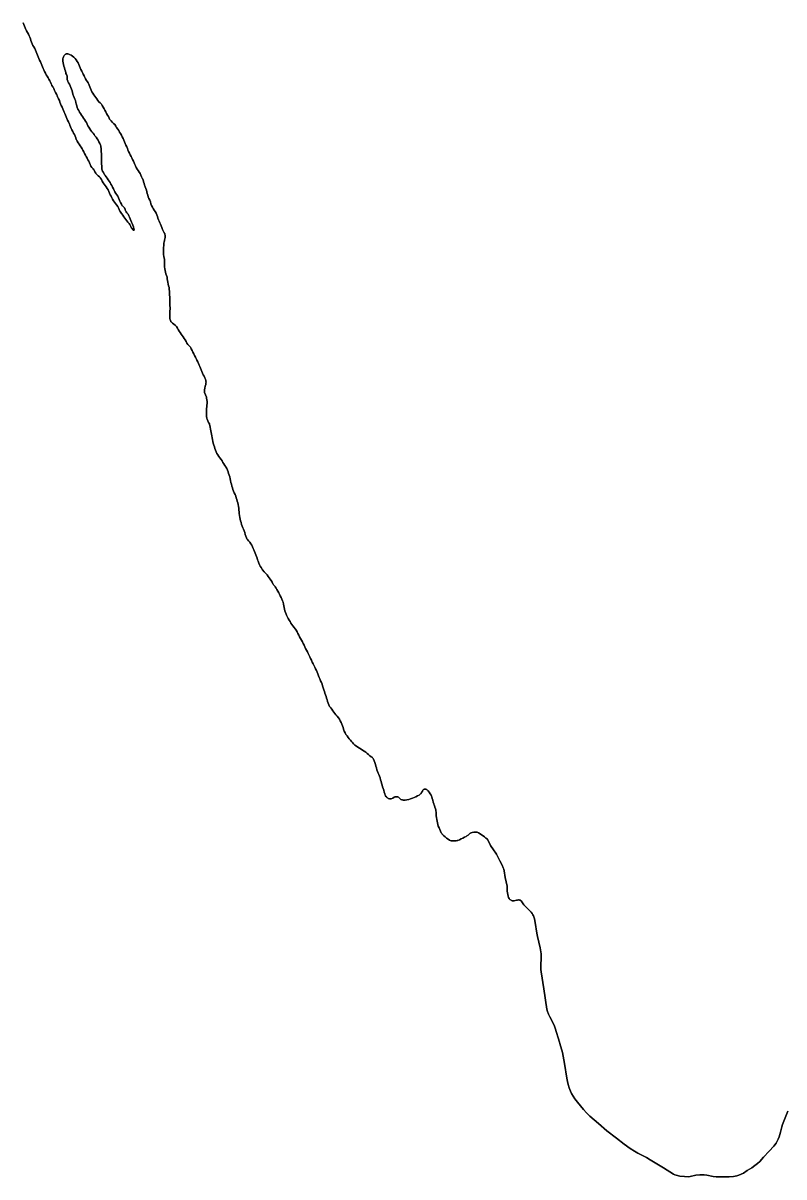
# Model space of a CAD drawing. Header units: inches. Extents: x 1341578 to 1502124, y 557203 to 748561.
# Drawn here: x 1419487 to 1421746, y 663646 to 667074 of the extents above; entities that cross this region are included whole.
import ezdxf

# ---------------------------------------------------------------- set-up
doc = ezdxf.new("R2010")
doc.units = ezdxf.units.IN
doc.header["$MEASUREMENT"] = 0
doc.layers.add('Zipcode', color=7, linetype='Continuous')

msp = doc.modelspace()

# ---------------------------------------------------------------- linework, layer by layer
at = {"layer": 'Zipcode'}
for points in [[(1419487.1, 667074.4), (1419488.9, 667069.4), (1419491.1, 667064.6), (1419493.4, 667059.8), (1419495.3, 667055), (1419497.3, 667050.4), (1419500.1, 667045.6), (1419502.8, 667040.9), (1419505.1, 667036.2), (1419507.1, 667031.4), (1419508.7, 667026.6), (1419510.2, 667021.7), (1419512.1, 667016.9), (1419514.2, 667012.1), (1419516.5, 667007.4), (1419518.9, 667002.6), (1419521.5, 666997.8), (1419524, 666993), (1419526.2, 666988.1), (1419528.3, 666983.2), (1419530.2, 666978.3), (1419532.2, 666973.4), (1419534.2, 666968.7), (1419536.3, 666963.9), (1419538.7, 666959), (1419540.9, 666954), (1419542.8, 666949), (1419544.6, 666944), (1419546.6, 666939.1), (1419548.8, 666934.3), (1419551, 666929.5), (1419553.4, 666924.7), (1419555.8, 666920.2), (1419558.3, 666915.8), (1419561.1, 666911.2), (1419563.8, 666906.6), (1419566.2, 666902.2), (1419568.4, 666897.7), (1419570.6, 666892.7), (1419572, 666889.5), (1419572.9, 666887.8), (1419575.2, 666884.5), (1419576.7, 666882.4), (1419577.4, 666881.2), (1419578.1, 666879.6), (1419579.2, 666876.4), (1419580.3, 666873), (1419580.9, 666871.5), (1419583.6, 666867.1), (1419586.3, 666862.8), (1419587.1, 666861.1), (1419588.3, 666857.9), (1419590.3, 666853), (1419592.7, 666848.2), (1419595, 666843.4), (1419596.7, 666838.5), (1419598.4, 666833.6), (1419600.5, 666828.9), (1419602.7, 666824.2), (1419604.8, 666819.3), (1419606.9, 666814.3), (1419609, 666809.5), (1419611.1, 666804.7), (1419613.2, 666799.7), (1419615.2, 666794.7), (1419617.1, 666789.9), (1419619.1, 666785.1), (1419621.6, 666780.4), (1419624.2, 666775.6), (1419625, 666773.9), (1419626.1, 666770.7), (1419628, 666765.8), (1419629.9, 666761), (1419632, 666756.3), (1419634.4, 666751.5), (1419637, 666746.8), (1419639.4, 666742.2), (1419641.7, 666737.4), (1419643.4, 666732.4), (1419645.2, 666727.5), (1419646.2, 666725.4), (1419647.9, 666722.7), (1419650.9, 666718.1), (1419653.7, 666713.8), (1419656.6, 666709.5), (1419659.6, 666705), (1419662.6, 666700.5), (1419665, 666695.9), (1419667.4, 666691.2), (1419669.8, 666686.4), (1419672.2, 666681.6), (1419674.7, 666676.9), (1419677.2, 666672.2), (1419679.7, 666667.8), (1419682, 666663.3), (1419683.9, 666658.4), (1419685.9, 666653.5), (1419686.9, 666651.6), (1419688.6, 666648.9), (1419691.7, 666644.5), (1419695.1, 666640.5), (1419697.3, 666638), (1419698.4, 666636.5), (1419699.1, 666635.1), (1419700.6, 666631.9), (1419702.9, 666627.4), (1419703.4, 666626.6), (1419704.1, 666625.9), (1419706.3, 666623.8), (1419710, 666620.3), (1419713.7, 666616.8), (1419715.7, 666614.7), (1419717, 666613), (1419719.6, 666608.6), (1419722, 666604), (1419725.1, 666599.6), (1419728.2, 666595.3), (1419731.2, 666591.3), (1419734.1, 666587.2), (1419736.8, 666582.6), (1419739.3, 666577.9), (1419741.4, 666573.1), (1419743.5, 666568.3), (1419745.9, 666563.9), (1419748.4, 666559.5), (1419750.7, 666554.8), (1419753.1, 666550.2), (1419755.9, 666545.8), (1419758.9, 666541.5), (1419761.9, 666537.5), (1419764.9, 666533.4), (1419768, 666529), (1419769.8, 666526.4), (1419770.8, 666524.5), (1419772.7, 666519.9), (1419774.7, 666515.2), (1419775.1, 666514.5), (1419775.6, 666513.7), (1419777.5, 666511.1), (1419779.7, 666508.4), (1419780.5, 666507.1), (1419783.2, 666502.6), (1419785.9, 666498.2), (1419788.8, 666494), (1419791.9, 666489.8), (1419795.2, 666486.1), (1419798.6, 666482.4), (1419801.8, 666478.2), (1419803.6, 666475.7), (1419804.8, 666473.8), (1419807, 666469.2), (1419809.3, 666464.8), (1419809.9, 666463.9), (1419810.7, 666463), (1419813.1, 666460.4), (1419814.4, 666459), (1419814.7, 666458.6), (1419815, 666458.4), (1419815.3, 666458.2), (1419815.5, 666458.1), (1419815.6, 666458.1), (1419815.8, 666458.1), (1419815.9, 666458.1), (1419816.1, 666458.2), (1419816.2, 666458.2), (1419816.3, 666458.3), (1419816.5, 666458.4), (1419816.5, 666458.5), (1419816.6, 666458.7), (1419816.7, 666458.8), (1419816.7, 666459), (1419816.7, 666459.4), (1419816.7, 666459.8), (1419816.6, 666460.3), (1419816.1, 666462.2), (1419814.5, 666468.2), (1419812.7, 666473.1), (1419810.8, 666477.9), (1419809.1, 666482.7), (1419807.3, 666487.5), (1419805.4, 666492.2), (1419803.4, 666496.9), (1419801.4, 666501.6), (1419800.1, 666504.4), (1419799.6, 666505.4), (1419799, 666506.2), (1419795.6, 666510.4), (1419793.2, 666513), (1419792.2, 666514.6), (1419791.8, 666515.3), (1419791.4, 666516.1), (1419790.3, 666519.5), (1419789.2, 666522.7), (1419788.8, 666523.6), (1419788.4, 666524.3), (1419787.9, 666524.9), (1419787.3, 666525.6), (1419784.9, 666527.9), (1419781.3, 666531.5), (1419780.8, 666532.2), (1419780.2, 666533.1), (1419778.9, 666535.8), (1419776.8, 666540.4), (1419774.5, 666544.9), (1419772.3, 666549.3), (1419770.3, 666554.3), (1419769.1, 666557.3), (1419768.2, 666559.1), (1419765.4, 666563.3), (1419762.6, 666567.5), (1419760, 666572), (1419757.6, 666576.5), (1419755.2, 666581.2), (1419752.9, 666586), (1419750.6, 666590.9), (1419748.1, 666595.6), (1419745.4, 666599.8), (1419742.6, 666603.9), (1419739.9, 666608.3), (1419737.2, 666612.6), (1419734.1, 666616.6), (1419731, 666620.6), (1419729.8, 666622.4), (1419728.3, 666625), (1419725.9, 666629.4), (1419723.3, 666633.8), (1419722.1, 666636.3), (1419721.7, 666637.3), (1419721.4, 666638.4), (1419721, 666640.6), (1419720.8, 666643.7), (1419720.8, 666647.6), (1419720.7, 666649.2), (1419720.1, 666654.4), (1419719.5, 666659.6), (1419719.5, 666664.6), (1419719.7, 666669.6), (1419720, 666675.1), (1419720.1, 666680.5), (1419719.7, 666685.8), (1419719.1, 666691.1), (1419719, 666696.2), (1419718.8, 666701.3), (1419718.2, 666706.3), (1419717.7, 666709), (1419717.1, 666711.3), (1419716.1, 666713.8), (1419714.9, 666716.3), (1419712.3, 666721.1), (1419709.7, 666725.7), (1419706.9, 666730.2), (1419703.8, 666734.4), (1419700.6, 666738.5), (1419697.7, 666742.6), (1419694.7, 666746.7), (1419691.4, 666750.8), (1419688.3, 666755), (1419685.1, 666759.5), (1419682.1, 666764.1), (1419679.7, 666768.7), (1419677.4, 666773.4), (1419675, 666778.1), (1419672.3, 666782.6), (1419669.3, 666787.1), (1419666.1, 666791.5), (1419663.1, 666796), (1419660.1, 666800.4), (1419657.3, 666804.8), (1419654.6, 666809.2), (1419652.2, 666813.7), (1419650.1, 666818.2), (1419648.1, 666823.2), (1419646.5, 666828.3), (1419645.2, 666833.3), (1419644, 666838.2), (1419642.6, 666843.2), (1419641.7, 666846.1), (1419640.9, 666848), (1419638.7, 666852.5), (1419636.5, 666857.1), (1419635.8, 666859.1), (1419635, 666862.1), (1419633.8, 666867.2), (1419632.5, 666872.5), (1419631.1, 666877.7), (1419629.3, 666882.5), (1419627.3, 666887.2), (1419624.8, 666891.8), (1419622.4, 666896.3), (1419620.4, 666900.2), (1419620, 666900.9), (1419618.6, 666903.7), (1419618.3, 666904.7), (1419618.1, 666905.6), (1419617.9, 666910.6), (1419617.7, 666915.7), (1419617.5, 666916.5), (1419617.2, 666917.5), (1419615.9, 666920.7), (1419614.4, 666924.1), (1419613.8, 666925.7), (1419612.6, 666930.8), (1419611.5, 666935.8), (1419609.7, 666940.7), (1419608, 666945.6), (1419606.7, 666950.4), (1419605.8, 666955.4), (1419605.3, 666960.5), (1419605.2, 666962.9), (1419605.3, 666965.7), (1419605.6, 666968.1), (1419606.2, 666970.8), (1419607, 666973.2), (1419608.2, 666975.5), (1419609.3, 666977.3), (1419611.1, 666979.3), (1419612, 666980.2), (1419612.9, 666980.9), (1419613.8, 666981.5), (1419614.7, 666981.9), (1419615.3, 666982), (1419615.8, 666982.2), (1419617, 666982.3), (1419618.4, 666982.2), (1419619.8, 666981.9), (1419622.7, 666981.2), (1419625.1, 666980.4), (1419629.7, 666978.3), (1419634, 666975.5), (1419638, 666972.2), (1419641.6, 666968.4), (1419644.9, 666964.3), (1419647.9, 666960), (1419650.6, 666955.2), (1419653.1, 666950.2), (1419655, 666945.5), (1419656.8, 666940.9), (1419659, 666935.9), (1419661.4, 666931), (1419663.6, 666926.4), (1419665, 666923.5), (1419665.8, 666921.9), (1419668, 666916.9), (1419670.4, 666912.1), (1419672.9, 666907.7), (1419675.5, 666903.4), (1419678.5, 666899.1), (1419680.2, 666896.4), (1419681.2, 666894.6), (1419682.1, 666892.6), (1419683.2, 666889.4), (1419684.9, 666884.1), (1419686.9, 666879.2), (1419689.1, 666874.4), (1419691.6, 666869.7), (1419694.3, 666865.1), (1419697, 666860.6), (1419699.9, 666856.2), (1419703, 666852.2), (1419706.2, 666848.2), (1419709.1, 666844.1), (1419712.2, 666840.1), (1419715.9, 666836.5), (1419719.6, 666832.7), (1419720.9, 666831), (1419722.4, 666828.4), (1419725, 666823.8), (1419727.4, 666819.2), (1419729.8, 666814.5), (1419732.5, 666809.9), (1419735.2, 666805.3), (1419738, 666800.6), (1419740.7, 666795.9), (1419742.8, 666791.3), (1419744.1, 666788.6), (1419745.1, 666786.9), (1419746.4, 666785.1), (1419748.4, 666783), (1419752, 666779.4), (1419755.7, 666775.8), (1419759.2, 666772), (1419762.1, 666767.8), (1419764.9, 666763.4), (1419768.2, 666759), (1419771.3, 666754.4), (1419773.8, 666749.9), (1419776.2, 666745.2), (1419778.9, 666740.4), (1419781.6, 666735.5), (1419784, 666730.8), (1419786.2, 666726), (1419788, 666721.2), (1419789.9, 666716.3), (1419792.3, 666711.3), (1419794.7, 666706.3), (1419796.7, 666701.6), (1419798.6, 666696.9), (1419800.6, 666692), (1419802.8, 666687.2), (1419805.1, 666682.3), (1419807.6, 666677.4), (1419809.8, 666672.9), (1419812, 666668.3), (1419814.5, 666663.5), (1419817, 666658.7), (1419819, 666654), (1419821, 666649.3), (1419823.3, 666644.6), (1419825.9, 666640.1), (1419829, 666635.6), (1419832, 666631.2), (1419833, 666629.4), (1419834.4, 666626.4), (1419836.6, 666621.5), (1419839, 666616.8), (1419840.9, 666612.8), (1419841.3, 666612), (1419843.3, 666607.3), (1419844.5, 666604.3), (1419845.1, 666602.4), (1419846.3, 666597.3), (1419847.6, 666592.3), (1419848.2, 666590.5), (1419849.5, 666587.2), (1419851.5, 666582.2), (1419853.1, 666577.3), (1419854.5, 666572.4), (1419855.8, 666567.3), (1419857.3, 666562.3), (1419859, 666557.4), (1419860.9, 666552.7), (1419863, 666547.5), (1419865, 666542.3), (1419866.7, 666537.2), (1419868.6, 666532.2), (1419870.9, 666527.2), (1419873.5, 666522.4), (1419876.3, 666518.2), (1419879.1, 666514), (1419881.8, 666509.2), (1419884.2, 666504.3), (1419885.9, 666499.4), (1419887.5, 666494.4), (1419889.2, 666489.7), (1419891, 666485), (1419893.1, 666480.4), (1419895.2, 666475.9), (1419897.2, 666471), (1419899.1, 666466), (1419901, 666461), (1419903.1, 666456.1), (1419903.7, 666455), (1419905.3, 666452.8), (1419905.9, 666451.9), (1419907.5, 666449.1), (1419907.9, 666448.2), (1419908.1, 666447.4), (1419908.4, 666445.7), (1419908.6, 666444), (1419908.7, 666438.7), (1419908.6, 666435.8), (1419908.2, 666433.4), (1419907, 666428.3), (1419905.7, 666423.3), (1419905.4, 666421.3), (1419905.1, 666418), (1419904.7, 666412.8), (1419904.1, 666407.5), (1419903.7, 666402.2), (1419903.7, 666396.7), (1419904, 666391.1), (1419904.3, 666385.9), (1419904.9, 666380.7), (1419906.3, 666375.4), (1419907.2, 666372), (1419907.5, 666370), (1419907.5, 666368.1), (1419907.3, 666364.9), (1419906.8, 666359.7), (1419906.8, 666357.9), (1419906.8, 666354.5), (1419907.1, 666349.3), (1419907.7, 666343.9), (1419908.7, 666338.6), (1419909.9, 666333.7), (1419911.4, 666328.8), (1419913.1, 666324), (1419914.6, 666319.2), (1419915.3, 666314.2), (1419915.8, 666309.2), (1419916.6, 666303.9), (1419917.6, 666298.6), (1419919.1, 666293.2), (1419920.4, 666287.8), (1419921.3, 666282.4), (1419921.9, 666276.9), (1419922.2, 666271.3), (1419922.3, 666265.7), (1419922.4, 666260.1), (1419922.6, 666254.6), (1419922.8, 666249.3), (1419923.1, 666244), (1419923.1, 666238.9), (1419923.2, 666233.8), (1419923.6, 666228.5), (1419923.9, 666225.1), (1419923.8, 666223.2), (1419923.3, 666219.5), (1419922.8, 666215.8), (1419922.7, 666213.9), (1419922.7, 666210.7), (1419922.9, 666205.6), (1419922.8, 666200.2), (1419923.1, 666195), (1419923.6, 666192.9), (1419924.5, 666190.3), (1419925.7, 666187.7), (1419926.3, 666186.7), (1419926.9, 666186), (1419928.5, 666184.4), (1419930.7, 666182.6), (1419934.9, 666179.5), (1419938.7, 666175.9), (1419942.3, 666172.1), (1419945.3, 666167.8), (1419948, 666163.3), (1419950.6, 666158.8), (1419953.3, 666154.4), (1419956.2, 666150.1), (1419959.3, 666145.8), (1419962.4, 666141.4), (1419965.4, 666136.9), (1419968.2, 666132.3), (1419970.9, 666127.6), (1419973.8, 666123.3), (1419976.8, 666119.1), (1419980.3, 666114.9), (1419983.8, 666110.6), (1419985, 666108.7), (1419986.5, 666105.9), (1419989, 666101.1), (1419991.5, 666096.4), (1419994, 666091.6), (1419996.6, 666086.7), (1419999.2, 666081.8), (1420001.3, 666077.2), (1420003.4, 666072.5), (1420005.8, 666067.5), (1420008.3, 666062.5), (1420010.4, 666057.8), (1420012.3, 666053.1), (1420014.3, 666048.2), (1420016.1, 666043.2), (1420017.8, 666038.3), (1420019.7, 666033.4), (1420022, 666028.9), (1420024.6, 666024.4), (1420027.1, 666019.9), (1420028.2, 666017.6), (1420029.2, 666015.1), (1420029.8, 666012.9), (1420030.1, 666010.1), (1420030.3, 666007.1), (1420030.2, 666004.9), (1420029.3, 665999.9), (1420028, 665995), (1420026.7, 665989.6), (1420025.7, 665984.2), (1420025.6, 665982), (1420025.7, 665979.1), (1420025.9, 665976), (1420026.1, 665974.9), (1420026.5, 665974), (1420028.7, 665969.4), (1420031.1, 665964.8), (1420031.4, 665963.8), (1420031.7, 665962.7), (1420032.2, 665959.7), (1420032.9, 665954.5), (1420033.3, 665949.2), (1420033.4, 665944), (1420033, 665938.9), (1420032.5, 665933.8), (1420032, 665928.4), (1420031.6, 665923), (1420031.5, 665917.7), (1420031.5, 665912.4), (1420031.7, 665906.9), (1420031.9, 665904.1), (1420032.3, 665901.5), (1420032.9, 665899.2), (1420033.9, 665896.7), (1420035.8, 665892.1), (1420038.1, 665887.6), (1420040.3, 665883), (1420040.9, 665881), (1420041.4, 665878), (1420042.3, 665872.9), (1420043.2, 665867.8), (1420044.2, 665862.7), (1420045.2, 665857.7), (1420046.2, 665852.7), (1420047.1, 665847.3), (1420048.1, 665842), (1420049.3, 665836.5), (1420050.5, 665831), (1420051.9, 665825.6), (1420053.4, 665820.3), (1420055.1, 665815.4), (1420056.8, 665810.4), (1420058.6, 665805.3), (1420060.6, 665800.2), (1420062.7, 665795.5), (1420065.1, 665790.9), (1420068.4, 665786.4), (1420071.8, 665782.1), (1420074.9, 665777.7), (1420078, 665773.2), (1420080.6, 665768.8), (1420083.2, 665764.3), (1420086.3, 665759.9), (1420089.3, 665755.4), (1420090.5, 665753.4), (1420091.7, 665750.6), (1420093.8, 665745.6), (1420095.7, 665740.9), (1420097.4, 665736.1), (1420099.2, 665731), (1420100.7, 665725.8), (1420101.9, 665720.2), (1420103, 665714.6), (1420104.3, 665709.3), (1420105.7, 665704), (1420107.2, 665698.6), (1420108.8, 665693.2), (1420110.4, 665688.1), (1420112.2, 665683.2), (1420114.3, 665678.5), (1420116.5, 665673.8), (1420118.5, 665668.8), (1420120.3, 665663.7), (1420121.9, 665658.8), (1420123.3, 665653.9), (1420124.8, 665648.6), (1420126, 665643.3), (1420126.8, 665638), (1420127.5, 665632.6), (1420128.1, 665627.3), (1420128.6, 665622), (1420129.2, 665616.5), (1420129.8, 665610.9), (1420130.5, 665605.5), (1420131.5, 665600.2), (1420132.7, 665595.1), (1420134.2, 665590), (1420136.1, 665584.7), (1420138, 665579.5), (1420139.8, 665574.8), (1420141.5, 665570), (1420143.3, 665565.2), (1420145.1, 665560.3), (1420146.8, 665555), (1420148.7, 665549.6), (1420150.7, 665544.6), (1420151.9, 665541.8), (1420153.1, 665539.8), (1420156.5, 665535.8), (1420160.1, 665531.8), (1420163.5, 665527.3), (1420166.5, 665522.5), (1420168.8, 665518), (1420170.8, 665513.4), (1420172.4, 665508.6), (1420174, 665503.8), (1420176.2, 665498.8), (1420178.4, 665493.7), (1420180.1, 665489), (1420181.8, 665484.3), (1420183.6, 665479.6), (1420185.4, 665474.9), (1420187.4, 665469.7), (1420189.4, 665464.6), (1420191.5, 665460.5), (1420193.7, 665456.5), (1420198.2, 665449.7), (1420202.7, 665443.9), (1420211.5, 665434.4), (1420215, 665430.1), (1420218.1, 665426), (1420221.2, 665421.8), (1420223.1, 665419.3), (1420224.2, 665417.6), (1420226.4, 665413), (1420228.6, 665408.5), (1420229.5, 665407.2), (1420231.1, 665405.3), (1420233.7, 665402.2), (1420234.7, 665400.9), (1420235.6, 665399.6), (1420238.3, 665395.3), (1420240.8, 665391), (1420243.9, 665386.4), (1420246.8, 665381.8), (1420249, 665377.1), (1420251, 665372.4), (1420253.5, 665367.7), (1420255.8, 665362.9), (1420257.7, 665358), (1420259.2, 665353.1), (1420260.5, 665347.9), (1420261.5, 665342.7), (1420262.5, 665337.7), (1420263.6, 665332.8), (1420264.7, 665327.9), (1420266.1, 665323), (1420268.1, 665318.1), (1420269.5, 665315), (1420270.3, 665313.3), (1420271.2, 665311.3), (1420272.1, 665309.4), (1420274.6, 665304.8), (1420277.2, 665300.4), (1420279.8, 665296), (1420282.5, 665291.6), (1420285.3, 665287.2), (1420288.2, 665283), (1420291.8, 665278.8), (1420295.2, 665274.6), (1420296.4, 665272.9), (1420298, 665270.3), (1420300.6, 665265.8), (1420303.1, 665260.8), (1420305.5, 665255.8), (1420308.1, 665250.9), (1420310.8, 665245.9), (1420313.7, 665240.7), (1420316.6, 665235.5), (1420319, 665230.8), (1420321.4, 665226.1), (1420323.8, 665221.2), (1420326.2, 665216.4), (1420328.9, 665211.1), (1420331.6, 665205.8), (1420333.8, 665201.2), (1420336, 665196.7), (1420338.4, 665191.5), (1420340.8, 665186.2), (1420343.4, 665180.9), (1420346, 665175.5), (1420348.2, 665170.7), (1420350.4, 665166), (1420353.2, 665160.6), (1420355.9, 665155.2), (1420358.3, 665150.5), (1420360.6, 665145.7), (1420362.6, 665140.4), (1420364.5, 665135), (1420366.4, 665130.2), (1420368.4, 665125.4), (1420370.7, 665120.2), (1420372.9, 665115), (1420374.9, 665109.9), (1420376.7, 665104.7), (1420378.5, 665099), (1420380.3, 665093.4), (1420381.9, 665088.2), (1420383.6, 665083), (1420385.3, 665078.1), (1420386.9, 665073.1), (1420388.3, 665068.2), (1420389.6, 665063.2), (1420390.6, 665059.9), (1420391.1, 665058.1), (1420392.8, 665053.1), (1420394.9, 665048.5), (1420397.4, 665044.1), (1420400.5, 665039.6), (1420403.8, 665035.3), (1420406.7, 665030.9), (1420409.6, 665026.6), (1420412.7, 665022.7), (1420416, 665018.8), (1420418, 665016.5), (1420419.7, 665014.6), (1420423.3, 665010.3), (1420426.3, 665005.7), (1420429, 665000.9), (1420431.3, 664995.9), (1420433.4, 664990.8), (1420435.3, 664986), (1420437.2, 664981.1), (1420439, 664975.9), (1420441, 664970.8), (1420443.3, 664965.8), (1420446, 664960.9), (1420449, 664956.3), (1420452.4, 664951.8), (1420455.6, 664948), (1420458.9, 664944.1), (1420462.1, 664940.2), (1420465.3, 664936.4), (1420468.7, 664932.7), (1420472.3, 664929.2), (1420476.8, 664925.7), (1420481.5, 664922.5), (1420486.1, 664919.8), (1420490.7, 664917.2), (1420495.5, 664914.3), (1420500.2, 664911.2), (1420504.5, 664907.6), (1420508.7, 664903.9), (1420512.8, 664900.7), (1420516.9, 664897.6), (1420521.2, 664894.5), (1420523.3, 664892.8), (1420525, 664891.1), (1420526.4, 664889.2), (1420527.8, 664886.8), (1420529.9, 664882.2), (1420531.9, 664877.1), (1420533.6, 664871.9), (1420534.8, 664866.6), (1420536.1, 664861.2), (1420537.7, 664856), (1420539.4, 664850.8), (1420541.3, 664846), (1420543.3, 664841.3), (1420545.2, 664836.4), (1420547, 664831.4), (1420548.5, 664826.3), (1420550, 664821.2), (1420551.5, 664815.9), (1420553.1, 664810.5), (1420554.8, 664805.4), (1420556.5, 664800.2), (1420558.2, 664794.9), (1420559.8, 664789.5), (1420561, 664784.6), (1420562.7, 664779.9), (1420563.2, 664778.9), (1420563.8, 664777.7), (1420565.8, 664775.1), (1420567.7, 664773), (1420568.8, 664772.1), (1420569.9, 664771.4), (1420570.9, 664770.8), (1420572.1, 664770.4), (1420574.9, 664769.7), (1420576.8, 664769.4), (1420578.1, 664769.3), (1420579.2, 664769.3), (1420579.7, 664769.5), (1420580.2, 664769.6), (1420584.7, 664771.8), (1420589.2, 664774.4), (1420590.1, 664774.8), (1420591.3, 664775.1), (1420594.5, 664775.5), (1420596.5, 664775.7), (1420597.8, 664775.7), (1420598.3, 664775.7), (1420598.9, 664775.6), (1420599.3, 664775.4), (1420599.8, 664775.2), (1420601.5, 664774), (1420603.8, 664772), (1420606.5, 664769.4), (1420607.7, 664768.3), (1420608.4, 664767.9), (1420609.2, 664767.5), (1420611.6, 664766.7), (1420613.8, 664766), (1420615.7, 664765.6), (1420618.4, 664765.5), (1420621.3, 664765.6), (1420626.8, 664766.5), (1420632.4, 664767.8), (1420637.8, 664769.5), (1420643, 664771.4), (1420648.2, 664773.6), (1420653.1, 664775.7), (1420658, 664778), (1420662.9, 664780.6), (1420665.5, 664782.2), (1420666.5, 664783), (1420667.3, 664783.9), (1420668.8, 664785.7), (1420670.2, 664787.9), (1420672.8, 664792.2), (1420674, 664794.4), (1420674.6, 664795.3), (1420675.5, 664796.3), (1420675.7, 664796.5), (1420675.9, 664796.7), (1420676.5, 664797.1), (1420678.5, 664798), (1420679.3, 664798.2), (1420680.1, 664798.4), (1420681, 664798.5), (1420681.8, 664798.5), (1420682.4, 664798.4), (1420682.9, 664798.3), (1420684, 664797.9), (1420685.1, 664797.3), (1420686.3, 664796.5), (1420688.4, 664794.7), (1420690.2, 664792.8), (1420692.2, 664790.6), (1420693.4, 664788.9), (1420696.2, 664784.6), (1420698.7, 664780.3), (1420700, 664777.8), (1420700.9, 664775.7), (1420702.3, 664770.6), (1420703.6, 664765.4), (1420705.3, 664760), (1420707.1, 664754.5), (1420708.2, 664751), (1420708.6, 664749.7), (1420710.1, 664744.8), (1420711.7, 664739.6), (1420712.5, 664736.6), (1420712.9, 664734.4), (1420713.3, 664729.2), (1420713.5, 664723.9), (1420714.2, 664718.9), (1420715, 664713.8), (1420715.6, 664708.4), (1420716.3, 664703), (1420717.3, 664698), (1420718.5, 664693.1), (1420720.2, 664687.9), (1420722.3, 664682.9), (1420724.2, 664677.9), (1420726.4, 664673.1), (1420728.9, 664668.4), (1420730.4, 664666.1), (1420731.9, 664664.1), (1420735.9, 664660.2), (1420740.2, 664656.6), (1420744.5, 664653), (1420749, 664649.7), (1420753.3, 664646.9), (1420755.7, 664645.6), (1420757.9, 664644.8), (1420760.3, 664644.3), (1420762.9, 664644.2), (1420768, 664644.3), (1420773.2, 664644.8), (1420775.9, 664645.3), (1420778.3, 664645.9), (1420783.4, 664648), (1420788.4, 664650.4), (1420793.1, 664652.8), (1420797.8, 664655.3), (1420802.7, 664657.9), (1420805.3, 664659.4), (1420807.3, 664660.7), (1420808.5, 664661.8), (1420811.4, 664664.4), (1420813.8, 664666.5), (1420815.6, 664667.8), (1420816.5, 664668.3), (1420817.5, 664668.7), (1420820.2, 664669.5), (1420825.2, 664670.5), (1420830.3, 664670.9), (1420833, 664670.8), (1420834.2, 664670.6), (1420835.3, 664670.4), (1420837.6, 664669.5), (1420839.9, 664668.3), (1420844.2, 664665.6), (1420848.6, 664662.6), (1420853, 664659.5), (1420857.2, 664656.3), (1420861.4, 664653), (1420866.3, 664649.5), (1420875.3, 664631.1), (1420884, 664617.5), (1420890.8, 664608.3), (1420893, 664604.8), (1420903.1, 664584.9), (1420909.6, 664572.3), (1420913.1, 664564.5), (1420914.5, 664560.5), (1420915.5, 664555.8), (1420918.4, 664535.5), (1420924.4, 664510.5), (1420924.9, 664505.5), (1420924.9, 664494.9), (1420925.2, 664490.3), (1420926.1, 664484.9), (1420927.2, 664480.5), (1420928.6, 664476.7), (1420930.4, 664473.4), (1420931.5, 664471.9), (1420932.9, 664470.5), (1420934.4, 664469.2), (1420936, 664468.1), (1420937.7, 664467.3), (1420939.3, 664466.8), (1420940.9, 664466.5), (1420941.7, 664466.4), (1420942.5, 664466.5), (1420945.6, 664466.9), (1420952.3, 664468.4), (1420954.9, 664468.7), (1420958.4, 664469), (1420960.5, 664469), (1420961.4, 664468.9), (1420962.3, 664468.7), (1420963.1, 664468.4), (1420963.8, 664468), (1420966, 664466.2), (1420968.2, 664463.8), (1420974.4, 664454.9), (1420976.9, 664451.9), (1420991.8, 664437), (1420996.1, 664432.4), (1420999, 664428.7), (1421001.3, 664425.1), (1421002.9, 664421.6), (1421005.6, 664412.7), (1421007.8, 664402.6), (1421012.6, 664370.8), (1421014.4, 664360.7), (1421022.4, 664327.1), (1421024.9, 664314.8), (1421025.7, 664308.6), (1421026, 664301.7), (1421024.4, 664269.7), (1421024.6, 664262.1), (1421025.3, 664255.3), (1421033.5, 664205.3), (1421042.8, 664145), (1421044.5, 664137.8), (1421047.5, 664130), (1421051.2, 664122.3), (1421062.5, 664101.2), (1421065.5, 664094.6), (1421067.6, 664088.4), (1421079.8, 664046.2), (1421080.9, 664042.4), (1421088.6, 664016.4), (1421091, 664005.2), (1421094.4, 663983.7), (1421101.7, 663939.4), (1421103.5, 663930.3), (1421105.9, 663921), (1421108.9, 663911.4), (1421112.5, 663901.5), (1421115.8, 663894.1), (1421120.2, 663886.5), (1421125.6, 663878.3), (1421133.1, 663868.4), (1421141.9, 663857.5), (1421151.1, 663847), (1421160.6, 663836.9), (1421165.3, 663832.3), (1421170.4, 663827.3), (1421195.6, 663804.6), (1421221, 663783.5), (1421249.5, 663761.1), (1421272.5, 663743.6), (1421289.7, 663731.1), (1421302.3, 663722.8), (1421312.5, 663717), (1421337.9, 663703.7), (1421349.2, 663697.4), (1421389, 663673.3), (1421418.6, 663654.8), (1421422.3, 663652.9), (1421426.5, 663651.4), (1421437.4, 663649), (1421450.9, 663647.2), (1421461.7, 663647.1), (1421467.6, 663647.8), (1421485, 663651.4), (1421496.8, 663652.3), (1421509.4, 663652.4), (1421517.3, 663651.6), (1421536.4, 663647.6), (1421545.2, 663646.6), (1421561.9, 663646.4), (1421583.4, 663647), (1421596.9, 663647.9), (1421606.6, 663649.4), (1421612.8, 663651.3), (1421619.3, 663654.2), (1421626, 663658), (1421637.7, 663665.3), (1421651.1, 663673.7), (1421660.2, 663679.9), (1421668, 663686.1), (1421674.6, 663692.2), (1421686.2, 663704.6), (1421702.3, 663722.6), (1421716.4, 663738), (1421723.5, 663747.1), (1421726.7, 663752.5), (1421729.6, 663758.9), (1421732, 663765.9), (1421736, 663779), (1421740.2, 663795.5), (1421742.3, 663801.9), (1421758.3, 663841.3)], [(1421758.3, 663841.3), (1421742.3, 663801.9), (1421740.2, 663795.5), (1421736, 663779), (1421732, 663765.9), (1421729.6, 663758.9), (1421726.7, 663752.5), (1421723.5, 663747.1), (1421716.4, 663738), (1421702.3, 663722.6), (1421686.2, 663704.6), (1421674.6, 663692.2), (1421668, 663686.1), (1421660.2, 663679.9), (1421651.1, 663673.7), (1421637.7, 663665.3), (1421626, 663658), (1421619.3, 663654.2), (1421612.8, 663651.3), (1421606.6, 663649.4), (1421596.9, 663647.9), (1421583.4, 663647), (1421561.9, 663646.4), (1421545.2, 663646.6), (1421536.4, 663647.6), (1421517.3, 663651.6), (1421509.4, 663652.4), (1421496.8, 663652.3), (1421485, 663651.4), (1421467.6, 663647.8), (1421461.7, 663647.1), (1421450.9, 663647.2), (1421437.4, 663649), (1421426.5, 663651.4), (1421422.3, 663652.9), (1421418.6, 663654.8), (1421389, 663673.3), (1421349.2, 663697.4), (1421337.9, 663703.7), (1421312.5, 663717), (1421302.3, 663722.8), (1421289.7, 663731.1), (1421272.5, 663743.6), (1421249.5, 663761.1), (1421221, 663783.5), (1421195.6, 663804.6), (1421170.4, 663827.3), (1421165.3, 663832.3), (1421160.6, 663836.9), (1421151.1, 663847), (1421141.9, 663857.5), (1421133.1, 663868.4), (1421125.6, 663878.3), (1421120.2, 663886.5), (1421115.8, 663894.1), (1421112.5, 663901.5), (1421108.9, 663911.4), (1421105.9, 663921), (1421103.5, 663930.3), (1421101.7, 663939.4), (1421094.4, 663983.7), (1421091, 664005.2), (1421088.6, 664016.4), (1421080.9, 664042.4), (1421079.8, 664046.2), (1421067.6, 664088.4), (1421065.5, 664094.6), (1421062.5, 664101.2), (1421051.2, 664122.3), (1421047.5, 664130), (1421044.5, 664137.8), (1421042.8, 664145), (1421033.5, 664205.3), (1421025.3, 664255.3), (1421024.6, 664262.1), (1421024.4, 664269.7), (1421026, 664301.7), (1421025.7, 664308.6), (1421024.9, 664314.8), (1421022.4, 664327.1), (1421014.4, 664360.7), (1421012.6, 664370.8), (1421007.8, 664402.6), (1421005.6, 664412.7), (1421002.9, 664421.6), (1421001.3, 664425.1), (1420999, 664428.7), (1420996.1, 664432.4), (1420991.8, 664437), (1420976.9, 664451.9), (1420974.4, 664454.9), (1420968.2, 664463.8), (1420966, 664466.2), (1420963.8, 664468), (1420963.1, 664468.4), (1420962.3, 664468.7), (1420961.4, 664468.9), (1420960.5, 664469), (1420958.4, 664469), (1420954.9, 664468.7), (1420952.3, 664468.4), (1420945.6, 664466.9), (1420942.5, 664466.5), (1420941.7, 664466.4), (1420940.9, 664466.5), (1420939.3, 664466.8), (1420937.7, 664467.3), (1420936, 664468.1), (1420934.4, 664469.2), (1420932.9, 664470.5), (1420931.5, 664471.9), (1420930.4, 664473.4), (1420928.6, 664476.7), (1420927.2, 664480.5), (1420926.1, 664484.9), (1420925.2, 664490.3), (1420924.9, 664494.9), (1420924.9, 664505.5), (1420924.4, 664510.5), (1420918.4, 664535.5), (1420915.5, 664555.8), (1420914.5, 664560.5), (1420913.1, 664564.5), (1420909.6, 664572.3), (1420903.1, 664584.9), (1420893, 664604.8), (1420890.8, 664608.3), (1420884, 664617.5), (1420875.3, 664631.1), (1420866.3, 664649.5), (1420861.4, 664653), (1420857.2, 664656.3), (1420853, 664659.5), (1420848.6, 664662.6), (1420844.2, 664665.6), (1420839.9, 664668.3), (1420837.6, 664669.5), (1420835.3, 664670.4), (1420834.2, 664670.6), (1420833, 664670.8), (1420830.3, 664670.9), (1420825.2, 664670.5), (1420820.2, 664669.5), (1420817.5, 664668.7), (1420816.5, 664668.3), (1420815.6, 664667.8), (1420813.8, 664666.5), (1420811.4, 664664.4), (1420808.5, 664661.8), (1420807.3, 664660.7), (1420805.3, 664659.4), (1420802.7, 664657.9), (1420797.8, 664655.3), (1420793.1, 664652.8), (1420788.4, 664650.4), (1420783.4, 664648), (1420778.3, 664645.9), (1420775.9, 664645.3), (1420773.2, 664644.8), (1420768, 664644.3), (1420762.9, 664644.2), (1420760.3, 664644.3), (1420757.9, 664644.8), (1420755.7, 664645.6), (1420753.3, 664646.9), (1420749, 664649.7), (1420744.5, 664653), (1420740.2, 664656.6), (1420735.9, 664660.2), (1420731.9, 664664.1), (1420730.4, 664666.1), (1420728.9, 664668.4), (1420726.4, 664673.1), (1420724.2, 664677.9), (1420722.3, 664682.9), (1420720.2, 664687.9), (1420718.5, 664693.1), (1420717.3, 664698), (1420716.3, 664703), (1420715.6, 664708.4), (1420715, 664713.8), (1420714.2, 664718.9), (1420713.5, 664723.9), (1420713.3, 664729.2), (1420712.9, 664734.4), (1420712.5, 664736.6), (1420711.7, 664739.6), (1420710.1, 664744.8), (1420708.6, 664749.7), (1420708.2, 664751), (1420707.1, 664754.5), (1420705.3, 664760), (1420703.6, 664765.4), (1420702.3, 664770.6), (1420700.9, 664775.7), (1420700, 664777.8), (1420698.7, 664780.3), (1420696.2, 664784.6), (1420693.4, 664788.9), (1420692.2, 664790.6), (1420690.2, 664792.8), (1420688.4, 664794.7), (1420686.3, 664796.5), (1420685.1, 664797.3), (1420684, 664797.9), (1420682.9, 664798.3), (1420682.4, 664798.4), (1420681.8, 664798.5), (1420681, 664798.5), (1420680.1, 664798.4), (1420679.3, 664798.2), (1420678.5, 664798), (1420676.5, 664797.1), (1420675.9, 664796.7), (1420675.7, 664796.5), (1420675.5, 664796.3), (1420674.6, 664795.3), (1420674, 664794.4), (1420672.8, 664792.2), (1420670.2, 664787.9), (1420668.8, 664785.7), (1420667.3, 664783.9), (1420666.5, 664783), (1420665.5, 664782.2), (1420662.9, 664780.6), (1420658, 664778), (1420653.1, 664775.7), (1420648.2, 664773.6), (1420643, 664771.4), (1420637.8, 664769.5), (1420632.4, 664767.8), (1420626.8, 664766.5), (1420621.3, 664765.6), (1420618.4, 664765.5), (1420615.7, 664765.6), (1420613.8, 664766), (1420611.6, 664766.7), (1420609.2, 664767.5), (1420608.4, 664767.9), (1420607.7, 664768.3), (1420606.5, 664769.4), (1420603.8, 664772), (1420601.5, 664774), (1420599.8, 664775.2), (1420599.3, 664775.4), (1420598.9, 664775.6), (1420598.3, 664775.7), (1420597.8, 664775.7), (1420596.5, 664775.7), (1420594.5, 664775.5), (1420591.3, 664775.1), (1420590.1, 664774.8), (1420589.2, 664774.4), (1420584.7, 664771.8), (1420580.2, 664769.6), (1420579.7, 664769.5), (1420579.2, 664769.3), (1420578.1, 664769.3), (1420576.8, 664769.4), (1420574.9, 664769.7), (1420572.1, 664770.4), (1420570.9, 664770.8), (1420569.9, 664771.4), (1420568.8, 664772.1), (1420567.7, 664773), (1420565.8, 664775.1), (1420563.8, 664777.7), (1420563.2, 664778.9), (1420562.7, 664779.9), (1420561, 664784.6), (1420559.8, 664789.5), (1420558.2, 664794.9), (1420556.5, 664800.2), (1420554.8, 664805.4), (1420553.1, 664810.5), (1420551.5, 664815.9), (1420550, 664821.2), (1420548.5, 664826.3), (1420547, 664831.4), (1420545.2, 664836.4), (1420543.3, 664841.3), (1420541.3, 664846), (1420539.4, 664850.8), (1420537.7, 664856), (1420536.1, 664861.2), (1420534.8, 664866.6), (1420533.6, 664871.9), (1420531.9, 664877.1), (1420529.9, 664882.2), (1420527.8, 664886.8), (1420526.4, 664889.2), (1420525, 664891.1), (1420523.3, 664892.8), (1420521.2, 664894.5), (1420516.9, 664897.6), (1420512.8, 664900.7), (1420508.7, 664903.9), (1420504.5, 664907.6), (1420500.2, 664911.2), (1420495.5, 664914.3), (1420490.7, 664917.2), (1420486.1, 664919.8), (1420481.5, 664922.5), (1420476.8, 664925.7), (1420472.3, 664929.2), (1420468.7, 664932.7), (1420465.3, 664936.4), (1420462.1, 664940.2), (1420458.9, 664944.1), (1420455.6, 664948), (1420452.4, 664951.8), (1420449, 664956.3), (1420446, 664960.9), (1420443.3, 664965.8), (1420441, 664970.8), (1420439, 664975.9), (1420437.2, 664981.1), (1420435.3, 664986), (1420433.4, 664990.8), (1420431.3, 664995.9), (1420429, 665000.9), (1420426.3, 665005.7), (1420423.3, 665010.3), (1420419.7, 665014.6), (1420418, 665016.5), (1420416, 665018.8), (1420412.7, 665022.7), (1420409.6, 665026.6), (1420406.7, 665030.9), (1420403.8, 665035.3), (1420400.5, 665039.6), (1420397.4, 665044.1), (1420394.9, 665048.5), (1420392.8, 665053.1), (1420391.1, 665058.1), (1420390.6, 665059.9), (1420389.6, 665063.2), (1420388.3, 665068.2), (1420386.9, 665073.1), (1420385.3, 665078.1), (1420383.6, 665083), (1420381.9, 665088.2), (1420380.3, 665093.4), (1420378.5, 665099), (1420376.7, 665104.7), (1420374.9, 665109.9), (1420372.9, 665115), (1420370.7, 665120.2), (1420368.4, 665125.4), (1420366.4, 665130.2), (1420364.5, 665135), (1420362.6, 665140.4), (1420360.6, 665145.7), (1420358.3, 665150.5), (1420355.9, 665155.2), (1420353.2, 665160.6), (1420350.4, 665166), (1420348.2, 665170.7), (1420346, 665175.5), (1420343.4, 665180.9), (1420340.8, 665186.2), (1420338.4, 665191.5), (1420336, 665196.7), (1420333.8, 665201.2), (1420331.6, 665205.8), (1420328.9, 665211.1), (1420326.2, 665216.4), (1420323.8, 665221.2), (1420321.4, 665226.1), (1420319, 665230.8), (1420316.6, 665235.5), (1420313.7, 665240.7), (1420310.8, 665245.9), (1420308.1, 665250.9), (1420305.5, 665255.8), (1420303.1, 665260.8), (1420300.6, 665265.8), (1420298, 665270.3), (1420296.4, 665272.9), (1420295.2, 665274.6), (1420291.8, 665278.8), (1420288.2, 665283), (1420285.3, 665287.2), (1420282.5, 665291.6), (1420279.8, 665296), (1420277.2, 665300.4), (1420274.6, 665304.8), (1420272.1, 665309.4), (1420271.2, 665311.3), (1420270.3, 665313.3), (1420269.5, 665315), (1420268.1, 665318.1), (1420266.1, 665323), (1420264.7, 665327.9), (1420263.6, 665332.8), (1420262.5, 665337.7), (1420261.5, 665342.7), (1420260.5, 665347.9), (1420259.2, 665353.1), (1420257.7, 665358), (1420255.8, 665362.9), (1420253.5, 665367.7), (1420251, 665372.4), (1420249, 665377.1), (1420246.8, 665381.8), (1420243.9, 665386.4), (1420240.8, 665391), (1420238.3, 665395.3), (1420235.6, 665399.6), (1420234.7, 665400.9), (1420233.7, 665402.2), (1420231.1, 665405.3), (1420229.5, 665407.2), (1420228.6, 665408.5), (1420226.4, 665413), (1420224.2, 665417.6), (1420223.1, 665419.3), (1420221.2, 665421.8), (1420218.1, 665426), (1420215, 665430.1), (1420211.5, 665434.4), (1420202.7, 665443.9), (1420198.2, 665449.7), (1420193.7, 665456.5), (1420191.5, 665460.5), (1420189.4, 665464.6), (1420187.4, 665469.7), (1420185.4, 665474.9), (1420183.6, 665479.6), (1420181.8, 665484.3), (1420180.1, 665489), (1420178.4, 665493.7), (1420176.2, 665498.8), (1420174, 665503.8), (1420172.4, 665508.6), (1420170.8, 665513.4), (1420168.8, 665518), (1420166.5, 665522.5), (1420163.5, 665527.3), (1420160.1, 665531.8), (1420156.5, 665535.8), (1420153.1, 665539.8), (1420151.9, 665541.8), (1420150.7, 665544.6), (1420148.7, 665549.6), (1420146.8, 665555), (1420145.1, 665560.3), (1420143.3, 665565.2), (1420141.5, 665570), (1420139.8, 665574.8), (1420138, 665579.5), (1420136.1, 665584.7), (1420134.2, 665590), (1420132.7, 665595.1), (1420131.5, 665600.2), (1420130.5, 665605.5), (1420129.8, 665610.9), (1420129.2, 665616.5), (1420128.6, 665622), (1420128.1, 665627.3), (1420127.5, 665632.6), (1420126.8, 665638), (1420126, 665643.3), (1420124.8, 665648.6), (1420123.3, 665653.9), (1420121.9, 665658.8), (1420120.3, 665663.7), (1420118.5, 665668.8), (1420116.5, 665673.8), (1420114.3, 665678.5), (1420112.2, 665683.2), (1420110.4, 665688.1), (1420108.8, 665693.2), (1420107.2, 665698.6), (1420105.7, 665704), (1420104.3, 665709.3), (1420103, 665714.6), (1420101.9, 665720.2), (1420100.7, 665725.8), (1420099.2, 665731), (1420097.4, 665736.1), (1420095.7, 665740.9), (1420093.8, 665745.6), (1420091.7, 665750.6), (1420090.5, 665753.4), (1420089.3, 665755.4), (1420086.3, 665759.9), (1420083.2, 665764.3), (1420080.6, 665768.8), (1420078, 665773.2), (1420074.9, 665777.7), (1420071.8, 665782.1), (1420068.4, 665786.4), (1420065.1, 665790.9), (1420062.7, 665795.5), (1420060.6, 665800.2), (1420058.6, 665805.3), (1420056.8, 665810.4), (1420055.1, 665815.4), (1420053.4, 665820.3), (1420051.9, 665825.6), (1420050.5, 665831), (1420049.3, 665836.5), (1420048.1, 665842), (1420047.1, 665847.3), (1420046.2, 665852.7), (1420045.2, 665857.7), (1420044.2, 665862.7), (1420043.2, 665867.8), (1420042.3, 665872.9), (1420041.4, 665878), (1420040.9, 665881), (1420040.3, 665883), (1420038.1, 665887.6), (1420035.8, 665892.1), (1420033.9, 665896.7), (1420032.9, 665899.2), (1420032.3, 665901.5), (1420031.9, 665904.1), (1420031.7, 665906.9), (1420031.5, 665912.4), (1420031.5, 665917.7), (1420031.6, 665923), (1420032, 665928.4), (1420032.5, 665933.8), (1420033, 665938.9), (1420033.4, 665944), (1420033.3, 665949.2), (1420032.9, 665954.5), (1420032.2, 665959.7), (1420031.7, 665962.7), (1420031.4, 665963.8), (1420031.1, 665964.8), (1420028.7, 665969.4), (1420026.5, 665974), (1420026.1, 665974.9), (1420025.9, 665976), (1420025.7, 665979.1), (1420025.6, 665982), (1420025.7, 665984.2), (1420026.7, 665989.6), (1420028, 665995), (1420029.3, 665999.9), (1420030.2, 666004.9), (1420030.3, 666007.1), (1420030.1, 666010.1), (1420029.8, 666012.9), (1420029.2, 666015.1), (1420028.2, 666017.6), (1420027.1, 666019.9), (1420024.6, 666024.4), (1420022, 666028.9), (1420019.7, 666033.4), (1420017.8, 666038.3), (1420016.1, 666043.2), (1420014.3, 666048.2), (1420012.3, 666053.1), (1420010.4, 666057.8), (1420008.3, 666062.5), (1420005.8, 666067.5), (1420003.4, 666072.5), (1420001.3, 666077.2), (1419999.2, 666081.8), (1419996.6, 666086.7), (1419994, 666091.6), (1419991.5, 666096.4), (1419989, 666101.1), (1419986.5, 666105.9), (1419985, 666108.7), (1419983.8, 666110.6), (1419980.3, 666114.9), (1419976.8, 666119.1), (1419973.8, 666123.3), (1419970.9, 666127.6), (1419968.2, 666132.3), (1419965.4, 666136.9), (1419962.4, 666141.4), (1419959.3, 666145.8), (1419956.2, 666150.1), (1419953.3, 666154.4), (1419950.6, 666158.8), (1419948, 666163.3), (1419945.3, 666167.8), (1419942.3, 666172.1), (1419938.7, 666175.9), (1419934.9, 666179.5), (1419930.7, 666182.6), (1419928.5, 666184.4), (1419926.9, 666186), (1419926.3, 666186.7), (1419925.7, 666187.7), (1419924.5, 666190.3), (1419923.6, 666192.9), (1419923.1, 666195), (1419922.8, 666200.2), (1419922.9, 666205.6), (1419922.7, 666210.7), (1419922.7, 666213.9), (1419922.8, 666215.8), (1419923.3, 666219.5), (1419923.8, 666223.2), (1419923.9, 666225.1), (1419923.6, 666228.5), (1419923.2, 666233.8), (1419923.1, 666238.9), (1419923.1, 666244), (1419922.8, 666249.3), (1419922.6, 666254.6), (1419922.4, 666260.1), (1419922.3, 666265.7), (1419922.2, 666271.3), (1419921.9, 666276.9), (1419921.3, 666282.4), (1419920.4, 666287.8), (1419919.1, 666293.2), (1419917.6, 666298.6), (1419916.6, 666303.9), (1419915.8, 666309.2), (1419915.3, 666314.2), (1419914.6, 666319.2), (1419913.1, 666324), (1419911.4, 666328.8), (1419909.9, 666333.7), (1419908.7, 666338.6), (1419907.7, 666343.9), (1419907.1, 666349.3), (1419906.8, 666354.5), (1419906.8, 666357.9), (1419906.8, 666359.7), (1419907.3, 666364.9), (1419907.5, 666368.1), (1419907.5, 666370), (1419907.2, 666372), (1419906.3, 666375.4), (1419904.9, 666380.7), (1419904.3, 666385.9), (1419904, 666391.1), (1419903.7, 666396.7), (1419903.7, 666402.2), (1419904.1, 666407.5), (1419904.7, 666412.8), (1419905.1, 666418), (1419905.4, 666421.3), (1419905.7, 666423.3), (1419907, 666428.3), (1419908.2, 666433.4), (1419908.6, 666435.8), (1419908.7, 666438.7), (1419908.6, 666444), (1419908.4, 666445.7), (1419908.1, 666447.4), (1419907.9, 666448.2), (1419907.5, 666449.1), (1419905.9, 666451.9), (1419905.3, 666452.8), (1419903.7, 666455), (1419903.1, 666456.1), (1419901, 666461), (1419899.1, 666466), (1419897.2, 666471), (1419895.2, 666475.9), (1419893.1, 666480.4), (1419891, 666485), (1419889.2, 666489.7), (1419887.5, 666494.4), (1419885.9, 666499.4), (1419884.2, 666504.3), (1419881.8, 666509.2), (1419879.1, 666514), (1419876.3, 666518.2), (1419873.5, 666522.4), (1419870.9, 666527.2), (1419868.6, 666532.2), (1419866.7, 666537.2), (1419865, 666542.3), (1419863, 666547.5), (1419860.9, 666552.7), (1419859, 666557.4), (1419857.3, 666562.3), (1419855.8, 666567.3), (1419854.5, 666572.4), (1419853.1, 666577.3), (1419851.5, 666582.2), (1419849.5, 666587.2), (1419848.2, 666590.5), (1419847.6, 666592.3), (1419846.3, 666597.3), (1419845.1, 666602.4), (1419844.5, 666604.3), (1419843.3, 666607.3), (1419841.3, 666612), (1419840.9, 666612.8), (1419839, 666616.8), (1419836.6, 666621.5), (1419834.4, 666626.4), (1419833, 666629.4), (1419832, 666631.2), (1419829, 666635.6), (1419825.9, 666640.1), (1419823.3, 666644.6), (1419821, 666649.3), (1419819, 666654), (1419817, 666658.7), (1419814.5, 666663.5), (1419812, 666668.3), (1419809.8, 666672.9), (1419807.6, 666677.4), (1419805.1, 666682.3), (1419802.8, 666687.2), (1419800.6, 666692), (1419798.6, 666696.9), (1419796.7, 666701.6), (1419794.7, 666706.3), (1419792.3, 666711.3), (1419789.9, 666716.3), (1419788, 666721.2), (1419786.2, 666726), (1419784, 666730.8), (1419781.6, 666735.5), (1419778.9, 666740.4), (1419776.2, 666745.2), (1419773.8, 666749.9), (1419771.3, 666754.4), (1419768.2, 666759), (1419764.9, 666763.4), (1419762.1, 666767.8), (1419759.2, 666772), (1419755.7, 666775.8), (1419752, 666779.4), (1419748.4, 666783), (1419746.4, 666785.1), (1419745.1, 666786.9), (1419744.1, 666788.6), (1419742.8, 666791.3), (1419740.7, 666795.9), (1419738, 666800.6), (1419735.2, 666805.3), (1419732.5, 666809.9), (1419729.8, 666814.5), (1419727.4, 666819.2), (1419725, 666823.8), (1419722.4, 666828.4), (1419720.9, 666831), (1419719.6, 666832.7), (1419715.9, 666836.5), (1419712.2, 666840.1), (1419709.1, 666844.1), (1419706.2, 666848.2), (1419703, 666852.2), (1419699.9, 666856.2), (1419697, 666860.6), (1419694.3, 666865.1), (1419691.6, 666869.7), (1419689.1, 666874.4), (1419686.9, 666879.2), (1419684.9, 666884.1), (1419683.2, 666889.4), (1419682.1, 666892.6), (1419681.2, 666894.6), (1419680.2, 666896.4), (1419678.5, 666899.1), (1419675.5, 666903.4), (1419672.9, 666907.7), (1419670.4, 666912.1), (1419668, 666916.9), (1419665.8, 666921.9), (1419665, 666923.5), (1419663.6, 666926.4), (1419661.4, 666931), (1419659, 666935.9), (1419656.8, 666940.9), (1419655, 666945.5), (1419653.1, 666950.2), (1419650.6, 666955.2), (1419647.9, 666960), (1419644.9, 666964.3), (1419641.6, 666968.4), (1419638, 666972.2), (1419634, 666975.5), (1419629.7, 666978.3), (1419625.1, 666980.4), (1419622.7, 666981.2), (1419619.8, 666981.9), (1419618.4, 666982.2), (1419617, 666982.3), (1419615.8, 666982.2), (1419615.3, 666982), (1419614.7, 666981.9), (1419613.8, 666981.5), (1419612.9, 666980.9), (1419612, 666980.2), (1419611.1, 666979.3), (1419609.3, 666977.3), (1419608.2, 666975.5), (1419607, 666973.2), (1419606.2, 666970.8), (1419605.6, 666968.1), (1419605.3, 666965.7), (1419605.2, 666962.9), (1419605.3, 666960.5), (1419605.8, 666955.4), (1419606.7, 666950.4), (1419608, 666945.6), (1419609.7, 666940.7), (1419611.5, 666935.8), (1419612.6, 666930.8), (1419613.8, 666925.7), (1419614.4, 666924.1), (1419615.9, 666920.7), (1419617.2, 666917.5), (1419617.5, 666916.5), (1419617.7, 666915.7), (1419617.9, 666910.6), (1419618.1, 666905.6), (1419618.3, 666904.7), (1419618.6, 666903.7), (1419620, 666900.9), (1419620.4, 666900.2), (1419622.4, 666896.3), (1419624.8, 666891.8), (1419627.3, 666887.2), (1419629.3, 666882.5), (1419631.1, 666877.7), (1419632.5, 666872.5), (1419633.8, 666867.2), (1419635, 666862.1), (1419635.8, 666859.1), (1419636.5, 666857.1), (1419638.7, 666852.5), (1419640.9, 666848), (1419641.7, 666846.1), (1419642.6, 666843.2), (1419644, 666838.2), (1419645.2, 666833.3), (1419646.5, 666828.3), (1419648.1, 666823.2), (1419650.1, 666818.2), (1419652.2, 666813.7), (1419654.6, 666809.2), (1419657.3, 666804.8), (1419660.1, 666800.4), (1419663.1, 666796), (1419666.1, 666791.5), (1419669.3, 666787.1), (1419672.3, 666782.6), (1419675, 666778.1), (1419677.4, 666773.4), (1419679.7, 666768.7), (1419682.1, 666764.1), (1419685.1, 666759.5), (1419688.3, 666755), (1419691.4, 666750.8), (1419694.7, 666746.7), (1419697.7, 666742.6), (1419700.6, 666738.5), (1419703.8, 666734.4), (1419706.9, 666730.2), (1419709.7, 666725.7), (1419712.3, 666721.1), (1419714.9, 666716.3), (1419716.1, 666713.8), (1419717.1, 666711.3), (1419717.7, 666709), (1419718.2, 666706.3), (1419718.8, 666701.3), (1419719, 666696.2), (1419719.1, 666691.1), (1419719.7, 666685.8), (1419720.1, 666680.5), (1419720, 666675.1), (1419719.7, 666669.6), (1419719.5, 666664.6), (1419719.5, 666659.6), (1419720.1, 666654.4), (1419720.7, 666649.2), (1419720.8, 666647.6), (1419720.8, 666643.7), (1419721, 666640.6), (1419721.4, 666638.4), (1419721.7, 666637.3), (1419722.1, 666636.3), (1419723.3, 666633.8), (1419725.9, 666629.4), (1419728.3, 666625), (1419729.8, 666622.4), (1419731, 666620.6), (1419734.1, 666616.6), (1419737.2, 666612.6), (1419739.9, 666608.3), (1419742.6, 666603.9), (1419745.4, 666599.8), (1419748.1, 666595.6), (1419750.6, 666590.9), (1419752.9, 666586), (1419755.2, 666581.2), (1419757.6, 666576.5), (1419760, 666572), (1419762.6, 666567.5), (1419765.4, 666563.3), (1419768.2, 666559.1), (1419769.1, 666557.3), (1419770.3, 666554.3), (1419772.3, 666549.3), (1419774.5, 666544.9), (1419776.8, 666540.4), (1419778.9, 666535.8), (1419780.2, 666533.1), (1419780.8, 666532.2), (1419781.3, 666531.5), (1419784.9, 666527.9), (1419787.3, 666525.6), (1419787.9, 666524.9), (1419788.4, 666524.3), (1419788.8, 666523.6), (1419789.2, 666522.7), (1419790.3, 666519.5), (1419791.4, 666516.1), (1419791.8, 666515.3), (1419792.2, 666514.6), (1419793.2, 666513), (1419795.6, 666510.4), (1419799, 666506.2), (1419799.6, 666505.4), (1419800.1, 666504.4), (1419801.4, 666501.6), (1419803.4, 666496.9), (1419805.4, 666492.2), (1419807.3, 666487.5), (1419809.1, 666482.7), (1419810.8, 666477.9), (1419812.7, 666473.1), (1419814.5, 666468.2), (1419816.1, 666462.2), (1419816.6, 666460.3), (1419816.7, 666459.8), (1419816.7, 666459.4), (1419816.7, 666459), (1419816.7, 666458.8), (1419816.6, 666458.7), (1419816.5, 666458.5), (1419816.5, 666458.4), (1419816.3, 666458.3), (1419816.2, 666458.2), (1419816.1, 666458.2), (1419815.9, 666458.1), (1419815.8, 666458.1), (1419815.6, 666458.1), (1419815.5, 666458.1), (1419815.3, 666458.2), (1419815, 666458.4), (1419814.7, 666458.6), (1419814.4, 666459), (1419813.1, 666460.4), (1419810.7, 666463), (1419809.9, 666463.9), (1419809.3, 666464.8), (1419807, 666469.2), (1419804.8, 666473.8), (1419803.6, 666475.7), (1419801.8, 666478.2), (1419798.6, 666482.4), (1419795.2, 666486.1), (1419791.9, 666489.8), (1419788.8, 666494), (1419785.9, 666498.2), (1419783.2, 666502.6), (1419780.5, 666507.1), (1419779.7, 666508.4), (1419777.5, 666511.1), (1419775.6, 666513.7), (1419775.1, 666514.5), (1419774.7, 666515.2), (1419772.7, 666519.9), (1419770.8, 666524.5), (1419769.8, 666526.4), (1419768, 666529), (1419764.9, 666533.4), (1419761.9, 666537.5), (1419758.9, 666541.5), (1419755.9, 666545.8), (1419753.1, 666550.2), (1419750.7, 666554.8), (1419748.4, 666559.5), (1419745.9, 666563.9), (1419743.5, 666568.3), (1419741.4, 666573.1), (1419739.3, 666577.9), (1419736.8, 666582.6), (1419734.1, 666587.2), (1419731.2, 666591.3), (1419728.2, 666595.3), (1419725.1, 666599.6), (1419722, 666604), (1419719.6, 666608.6), (1419717, 666613), (1419715.7, 666614.7), (1419713.7, 666616.8), (1419710, 666620.3), (1419706.3, 666623.8), (1419704.1, 666625.9), (1419703.4, 666626.6), (1419702.9, 666627.4), (1419700.6, 666631.9), (1419699.1, 666635.1), (1419698.4, 666636.5), (1419697.3, 666638), (1419695.1, 666640.5), (1419691.7, 666644.5), (1419688.6, 666648.9), (1419686.9, 666651.6), (1419685.9, 666653.5), (1419683.9, 666658.4), (1419682, 666663.3), (1419679.7, 666667.8), (1419677.2, 666672.2), (1419674.7, 666676.9), (1419672.2, 666681.6), (1419669.8, 666686.4), (1419667.4, 666691.2), (1419665, 666695.9), (1419662.6, 666700.5), (1419659.6, 666705), (1419656.6, 666709.5), (1419653.7, 666713.8), (1419650.9, 666718.1), (1419647.9, 666722.7), (1419646.2, 666725.4), (1419645.2, 666727.5), (1419643.4, 666732.4), (1419641.7, 666737.4), (1419639.4, 666742.2), (1419637, 666746.8), (1419634.4, 666751.5), (1419632, 666756.3), (1419629.9, 666761), (1419628, 666765.8), (1419626.1, 666770.7), (1419625, 666773.9), (1419624.2, 666775.6), (1419621.6, 666780.4), (1419619.1, 666785.1), (1419617.1, 666789.9), (1419615.2, 666794.7), (1419613.2, 666799.7), (1419611.1, 666804.7), (1419609, 666809.5), (1419606.9, 666814.3), (1419604.8, 666819.3), (1419602.7, 666824.2), (1419600.5, 666828.9), (1419598.4, 666833.6), (1419596.7, 666838.5), (1419595, 666843.4), (1419592.7, 666848.2), (1419590.3, 666853), (1419588.3, 666857.9), (1419587.1, 666861.1), (1419586.3, 666862.8), (1419583.6, 666867.1), (1419580.9, 666871.5), (1419580.3, 666873), (1419579.2, 666876.4), (1419578.1, 666879.6), (1419577.4, 666881.2), (1419576.7, 666882.4), (1419575.2, 666884.5), (1419572.9, 666887.8), (1419572, 666889.5), (1419570.6, 666892.7), (1419568.4, 666897.7), (1419566.2, 666902.2), (1419563.8, 666906.6), (1419561.1, 666911.2), (1419558.3, 666915.8), (1419555.8, 666920.2), (1419553.4, 666924.7), (1419551, 666929.5), (1419548.8, 666934.3), (1419546.6, 666939.1), (1419544.6, 666944), (1419542.8, 666949), (1419540.9, 666954), (1419538.7, 666959), (1419536.3, 666963.9), (1419534.2, 666968.7), (1419532.2, 666973.4), (1419530.2, 666978.3), (1419528.3, 666983.2), (1419526.2, 666988.1), (1419524, 666993), (1419521.5, 666997.8), (1419518.9, 667002.6), (1419516.5, 667007.4), (1419514.2, 667012.1), (1419512.1, 667016.9), (1419510.2, 667021.7), (1419508.7, 667026.6), (1419507.1, 667031.4), (1419505.1, 667036.2), (1419502.8, 667040.9), (1419500.1, 667045.6), (1419497.3, 667050.4), (1419495.3, 667055), (1419493.4, 667059.8), (1419491.1, 667064.6), (1419488.9, 667069.4), (1419487.1, 667074.4)]]:
    msp.add_lwpolyline(points, dxfattribs=at)

doc.saveas('drawing.dxf')
